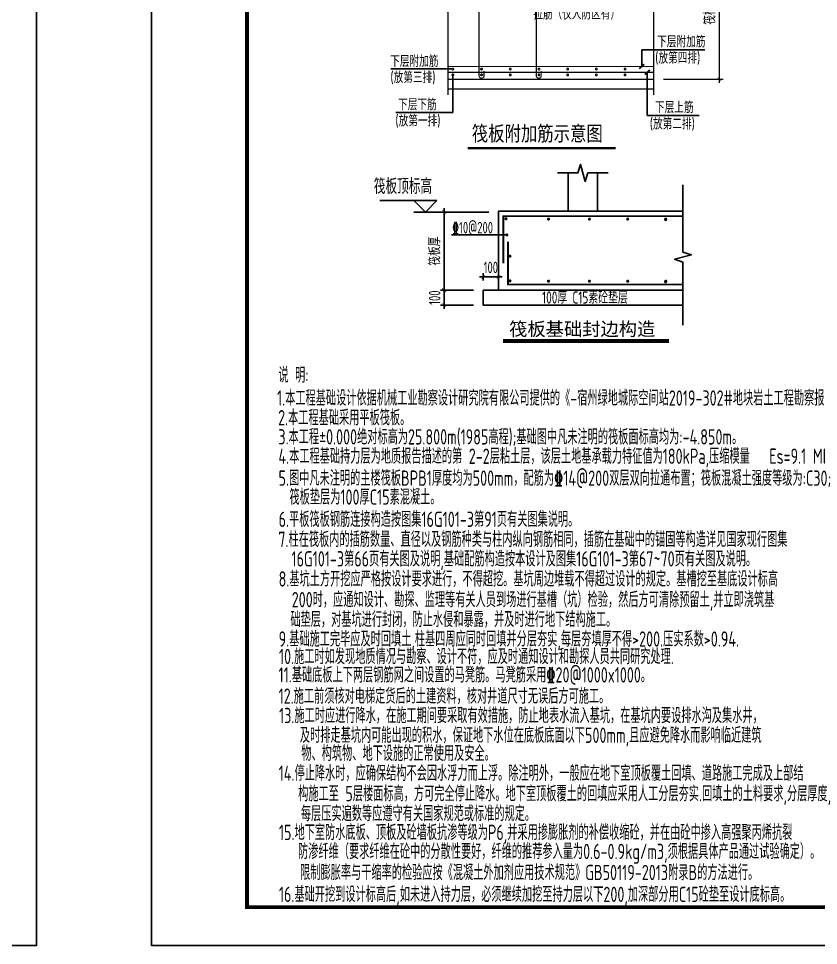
# Model space of a CAD drawing. Extents: x -668857 to 185752, y -270966 to 286822.
# Drawn here: x -447155 to -426256, y 166782 to 191002 of the extents above; entities that cross this region are included whole.
import ezdxf
from ezdxf.enums import TextEntityAlignment as Align

# ---------------------------------------------------------------- set-up
doc = ezdxf.new("R2010")
doc.units = 0
doc.header["$LTSCALE"] = 1000
doc.linetypes.add('DASHED2', pattern=[0.375, 0.25, -0.125])
doc.layers.get('0').update_dxf_attribs({"linetype": 'CONTINUOUS'})
doc.layers.get('DEFPOINTS').update_dxf_attribs({"linetype": 'CONTINUOUS'})
for name, color, linetype in [('-TK', 7, 'CONTINUOUS'), ('C-SHET-TTLB', 11, 'CONTINUOUS'), ('DIM', 2, 'CONTINUOUS'), ('DWALL', 255, 'DASHED2'), ('GJS', 1, 'CONTINUOUS'), ('PUB_DIM', 3, 'CONTINUOUS'), ('REIN', 6, 'CONTINUOUS'), ('sectmarks', 213, 'CONTINUOUS'), ('TEXT', 2, 'CONTINUOUS'), ('THIN', 7, 'CONTINUOUS'), ('WALL', 5, 'CONTINUOUS'), ('WALL_BR', 52, 'CONTINUOUS'), ('Z-BASE-DIM', 81, 'CONTINUOUS'), ('Z-DETAIL-TOPC', 7, 'CONTINUOUS'), ('详图1', 122, 'CONTINUOUS')]:
    doc.layers.add(name, color=color, linetype=linetype)
for name, color, linetype, lineweight in [('LVTRY', 1, 'CONTINUOUS', 13), ('图名', 7, 'CONTINUOUS', 25), ('填充', 251, 'CONTINUOUS', 5)]:
    doc.layers.add(name, color=color, linetype=linetype, lineweight=lineweight)
doc.styles.add('HZ-H', font='simhei.ttf', dxfattribs={"width": 0.9})
doc.styles.add('TSSD_DIMENSION', font='Tssdeng.shx', dxfattribs={"width": 0.7, "bigfont": 'tssdchn.shx'})
doc.styles.add('TSSD_REIN', font='tssdeng.shx', dxfattribs={"width": 0.7, "height": 300, "bigfont": 'tssdchn.shx'})
doc.styles.add('黑体', font='simhei.ttf')
doc.dimstyles.new('TSSD_100_100', dxfattribs={"dimtxt": 300, "dimasz": 100, "dimexe": 100, "dimexo": 250, "dimgap": 100, "dimtad": 1, "dimdec": 0, "dimzin": 0, "dimdsep": 46, "dimtxsty": 'TSSD_DIMENSION', "dimblk": 'ARCHTICK', "dimcen": 0, "dimdle": 100, "dimclrt": 7, "dimadec": 0, "dimazin": 0, "dimtfac": 1, "dimtdec": 0, "dimtix": 1, "dimtmove": 2, "dimatfit": 3, "dimldrblk": 'ARCHTICK', "dimfxl": 1, "dimtolj": 1, "dimtzin": 0, "dimarcsym": 0})
doc.dimstyles.new('TSSD_100_30', dxfattribs={"dimtxt": 300, "dimasz": 100, "dimexe": 100, "dimexo": 250, "dimgap": 100, "dimtad": 1, "dimdec": 0, "dimlfac": 0.333, "dimzin": 0, "dimdsep": 46, "dimtxsty": 'TSSD_DIMENSION', "dimblk": 'ARCHTICK', "dimcen": 0, "dimdle": 100, "dimclrt": 7, "dimadec": 0, "dimazin": 0, "dimtfac": 1, "dimtdec": 0, "dimtix": 1, "dimtmove": 2, "dimatfit": 3, "dimfxl": 1, "dimtolj": 1, "dimtzin": 0, "dimarcsym": 0})

# ---------------------------------------------------------------- blocks, each defined once
blk = doc.blocks.new('_ArchTick')
at = {"color": 0, "linetype": 'ByBlock', "const_width": 0.15}
blk.add_lwpolyline([(-0.5, -0.5), (0.5, 0.5)], dxfattribs=at)
blk = doc.blocks.new('*D33')
at = {"layer": 'DEFPOINTS', "color": 0, "transparency": 16777216}
for p in [(114823, -28153), (116531, -28153), (114823, -31753)]:
    blk.add_point(p, dxfattribs=at)
at = {"layer": 'DIM', "color": 0, "lineweight": -2, "transparency": 16777216}
for p, q in [((116531, -31853), (116531, -28053)), ((115073, -28153), (116631, -28153)), ((115073, -31753), (116631, -31753))]:
    blk.add_line(p, q, dxfattribs=at)
at = {"layer": 'DIM', "color": 0, "lineweight": -2, "transparency": 16777216, "xscale": 100, "yscale": 100, "zscale": 100}
for p, rotation in [((116531, -28153), 90), ((116531, -31753), 270)]:
    blk.add_blockref('_ArchTick', p, dxfattribs=dict(at, rotation=rotation))
at = {"layer": 'DIM', "color": 7, "transparency": 16777216, "insert": (116281, -29953), "char_height": 300, "attachment_point": 5, "rotation": 90, "style": 'TSSD_DIMENSION'}
blk.add_mtext('\\A1;筏板厚', dxfattribs=at)
blk = doc.blocks.new('*D34')
at = {"layer": 'DEFPOINTS', "color": 0, "transparency": 16777216}
for p in [(-436033, 185944), (-434616, 185944), (-435016, 183904)]:
    blk.add_point(p, dxfattribs=at)
at = {"layer": 'DIM', "color": 0, "lineweight": -2, "transparency": 16777216}
for p, q in [((-436033, 183804), (-436033, 186044)), ((-434866, 185944), (-436133, 185944)), ((-435266, 183904), (-436133, 183904))]:
    blk.add_line(p, q, dxfattribs=at)
at = {"layer": 'DIM', "color": 0, "lineweight": -2, "transparency": 16777216, "xscale": 100, "yscale": 100, "zscale": 100}
for p, rotation in [((-436033, 185944), 90), ((-436033, 183904), 270)]:
    blk.add_blockref('_ArchTick', p, dxfattribs=dict(at, rotation=rotation))
at = {"layer": 'DIM', "color": 7, "transparency": 16777216, "insert": (-436283, 184924), "char_height": 300, "attachment_point": 5, "rotation": 90, "style": 'TSSD_DIMENSION'}
blk.add_mtext('\\A1;筏板厚', dxfattribs=at)
blk = doc.blocks.new('*D35')
at = {"layer": 'DEFPOINTS', "color": 0, "transparency": 16777216}
for p in [(-434616, 184249), (-435016, 183904), (-434616, 183904)]:
    blk.add_point(p, dxfattribs=at)
at = {"layer": 'DIM', "color": 0, "lineweight": -2, "transparency": 16777216}
for p, q in [((-435016, 184154), (-435016, 184349)), ((-434616, 184154), (-434616, 184349)), ((-435016, 184249), (-435116, 184249)), ((-435016, 184249), (-434616, 184249)), ((-434616, 184249), (-434516, 184249))]:
    blk.add_line(p, q, dxfattribs=at)
at = {"layer": 'DIM', "color": 0, "lineweight": -2, "transparency": 16777216, "xscale": 100, "yscale": 100, "zscale": 100}
blk.add_blockref('_ArchTick', (-435016, 184249), dxfattribs=at)
at = {"layer": 'DIM', "color": 0, "lineweight": -2, "transparency": 16777216, "xscale": 100, "yscale": 100, "zscale": 100, "rotation": 180}
blk.add_blockref('_ArchTick', (-434616, 184249), dxfattribs=at)
at = {"layer": 'DIM', "color": 7, "transparency": 16777216, "insert": (-434816, 184499), "char_height": 300, "attachment_point": 5, "style": 'TSSD_DIMENSION'}
blk.add_mtext('\\A1;100', dxfattribs=at)
blk = doc.blocks.new('*D36')
at = {"layer": 'DEFPOINTS', "color": 0, "transparency": 16777216}
for p in [(-436033, 183904), (-435016, 183904), (-435016, 183515)]:
    blk.add_point(p, dxfattribs=at)
at = {"layer": 'DIM', "color": 0, "lineweight": -2, "transparency": 16777216}
for p, q in [((-435266, 183904), (-436133, 183904)), ((-436033, 183904), (-436033, 184004)), ((-436033, 183515), (-436033, 183904)), ((-435266, 183515), (-436133, 183515)), ((-436033, 183515), (-436033, 183415))]:
    blk.add_line(p, q, dxfattribs=at)
at = {"layer": 'DIM', "color": 0, "lineweight": -2, "transparency": 16777216, "xscale": 100, "yscale": 100, "zscale": 100}
for p, rotation in [((-436033, 183904), 270), ((-436033, 183515), 90)]:
    blk.add_blockref('_ArchTick', p, dxfattribs=dict(at, rotation=rotation))
at = {"layer": 'DIM', "color": 7, "transparency": 16777216, "insert": (-436283, 183709), "char_height": 300, "attachment_point": 5, "rotation": 90, "style": 'TSSD_DIMENSION'}
blk.add_mtext('\\A1;100', dxfattribs=at)
blk = doc.blocks.new('A1')
blk.add_lwpolyline([(0, 59400), (0, 0), (84100, 0), (84100, 59400)], close=True)
at = {"const_width": 100}
blk.add_lwpolyline([(2500, 58400), (2500, 1000), (83100, 1000), (83100, 58400)], close=True, dxfattribs=at)
blk = doc.blocks.new('BW-5131013', base_point=(107950.9, -33864.5, 0))
at = {"layer": 'REIN', "const_width": 30}
for points in [[(109433.5, -28265.3), (114822.6, -28265.3)], [(109433.5, -28415.3), (114822.6, -28415.3)], [(109433.5, -31422.9), (114822.6, -31422.9)], [(109433.5, -31572.9), (114822.6, -31572.9)]]:
    blk.add_lwpolyline(points, dxfattribs=at)
for points in [[(109546, -28330.5, 1), (109591, -28330.5, 1)], [(110296, -28330.5, 1), (110341, -28330.5, 1)], [(111046, -28330.5, 1), (111091, -28330.5, 1)], [(111796, -28330.5, 1), (111841, -28330.5, 1)], [(112546, -28330.5, 1), (112591, -28330.5, 1)], [(113296, -28330.5, 1), (113341, -28330.5, 1)], [(114046, -28330.5, 1), (114091, -28330.5, 1)], [(109546, -28480.5, 1), (109591, -28480.5, 1)], [(110296, -28480.5, 1), (110341, -28480.5, 1)], [(111046, -28480.5, 1), (111091, -28480.5, 1)], [(111796, -28480.5, 1), (111841, -28480.5, 1)], [(112546, -28480.5, 1), (112591, -28480.5, 1)], [(113296, -28480.5, 1), (113341, -28480.5, 1)], [(114046, -28480.5, 1), (114091, -28480.5, 1)], [(109546, -31490.4, -1), (109591, -31490.4, -1)], [(110296, -31490.4, -1), (110341, -31490.4, -1)], [(111046, -31490.4, -1), (111091, -31490.4, -1)], [(111796, -31490.4, -1), (111841, -31490.4, -1)], [(112546, -31490.4, -1), (112591, -31490.4, -1)], [(113296, -31490.4, -1), (113341, -31490.4, -1)], [(114046, -31490.4, -1), (114091, -31490.4, -1)], [(109546, -31640.4, -1), (109591, -31640.4, -1)], [(110296, -31640.4, -1), (110341, -31640.4, -1)], [(111046, -31640.4, -1), (111091, -31640.4, -1)], [(111796, -31640.4, -1), (111841, -31640.4, -1)], [(112546, -31640.4, -1), (112591, -31640.4, -1)], [(113296, -31640.4, -1), (113341, -31640.4, -1)], [(114046, -31640.4, -1), (114091, -31640.4, -1)]]:
    blk.add_lwpolyline(points, format="xyb", close=True, dxfattribs=at)
for points in [[(110383.5, -28428), (110383.5, -28308, 1), (110253.5, -28308), (110253.5, -31662.9, 1), (110383.5, -31662.9), (110383.5, -31542.9)], [(111878.2, -28428), (111878.2, -28308, 1), (111748.2, -28308), (111748.2, -31662.9, 1), (111878.2, -31662.9), (111878.2, -31542.9)]]:
    blk.add_lwpolyline(points, format="xyb", dxfattribs=at)
at = {"layer": 'sectmarks'}
for p, q in [((112224.8, -27782.3), (114520.6, -27782.3)), ((112224.8, -28265.3), (112224.8, -27782.3)), ((109568.5, -28330.5), (107996.6, -28330.5)), ((109568.5, -28480.5), (109568.5, -29453.8)), ((114502.5, -29253.6), (114502.5, -28415.3)), ((114502.5, -29253.6), (116243, -29253.6)), ((109568.5, -29453.8), (107966.1, -29453.8)), ((114502.5, -30983.4), (116156.2, -30983.4)), ((114502.5, -31425.1), (114502.5, -30983.4)), ((109546.3, -31486.7), (107950.9, -31486.7)), ((109568.5, -31640.4), (109568.5, -32625.6)), ((114648.7, -32700.2), (114648.7, -31575.1)), ((109568.5, -32625.6), (108081.9, -32625.6)), ((114648.7, -32700.2), (116002, -32700.2))]:
    blk.add_line(p, q, dxfattribs=at)
at = {"layer": 'sectmarks', "const_width": 45}
for points in [[(112290.9, -28204.9), (112158.6, -28325.7)], [(114568.7, -28354.9), (114436.4, -28475.7)], [(114568.7, -31361.2), (114436.4, -31482)], [(114714.9, -31513.4), (114582.6, -31634.3)]]:
    blk.add_lwpolyline(points, dxfattribs=at)
at = {"layer": 'TEXT', "color": 2, "const_width": 0.45}
blk.add_lwpolyline([(110253.5, -30209.4), (113613.7, -30209.4)], dxfattribs=at)
at = {"layer": 'WALL_BR', "color": 0, "lineweight": 5}
for p, q in [((109433.5, -28152.8), (114822.6, -28152.8)), ((109433.5, -31752.8), (114822.6, -31752.8)), ((109433.5, -32002.8), (114822.6, -32002.8))]:
    blk.add_line(p, q, dxfattribs=at)
for points in [[(109433.5, -28068.4), (109433.5, -29913.4), (109546, -29952.8), (109321, -29952.8), (109433.5, -29992.2), (109433.5, -32159)], [(114822.6, -32159), (114822.6, -29992.2), (114710.1, -29952.8), (114935.1, -29952.8), (114822.6, -29913.4), (114822.6, -28068.4)]]:
    blk.add_lwpolyline(points, dxfattribs=at)
at = {"layer": 'Z-BASE-DIM'}
blk.add_line((115035.8, -28152.8), (116165.8, -28152.8), dxfattribs=at)
blk.add_lwpolyline([(117176.2, -27902.8), (115574.3, -27902.8), (115824.3, -28152.8), (116074.3, -27902.8)], dxfattribs=at)
at = {"layer": 'Z-DETAIL-TOPC', "color": 6, "const_width": 60}
blk.add_lwpolyline([(109953.8, -33556.8), (113823.5, -33556.8)], dxfattribs=at)
at = {"layer": 'TEXT', "ltscale": 99, "style": 'TSSD_REIN', "width": 0.8}
for s, p in [('上层上筋(放第一排)', (112257, -27721.8)), ('上层下筋', (108033.5, -28253.6)), ('(放第二排)', (107944.8, -28715.4)), ('上层附加筋', (107988.5, -29377.3)), ('上层附加筋', (114924.5, -29193)), ('(放第三排)', (114920, -29612.2)), ('(放第四排)', (107954.3, -29811.3)), ('下层附加筋', (114907.6, -30922.9)), ('下层附加筋', (107933, -31434.4)), ('(放第四排)', (114854.5, -31347.4)), ('(放第三排)', (107936.6, -31856.7)), ('下层下筋', (108139.5, -32565.1)), ('下层上筋', (114851.1, -32639.7)), ('(放第一排)', (108066.9, -32989.4)), ('(放第二排)', (114713.6, -33068.8))]:
    blk.add_text(s, height=300, dxfattribs=at).set_placement(p)
at = {"layer": 'TEXT', "style": 'TSSD_REIN', "width": 0.7}
blk.add_text('筏板顶标高', height=300, dxfattribs=at).set_placement((116111.7, -27836.6))
blk.add_text('拉筋（仅人防区有）', height=300, dxfattribs=at).set_placement((112802.8, -30029.2), align=Align.MIDDLE)
at = {"layer": '图名', "color": 3, "style": '黑体', "width": 0.8}
blk.add_text('筏板附加筋示意图', height=392.09, dxfattribs=at).set_placement((110063.4, -33367.8))
at = {"layer": 'DIM'}
dim = blk.add_linear_dim(base=(116530.9, -28152.8), p1=(114822.6, -31752.8), p2=(114822.6, -28152.8), angle=90, text='筏板厚', dimstyle='TSSD_100_30', dxfattribs=at)
dim.commit()
dim.dimension.update_dxf_attribs({"geometry": '*D33', "text_midpoint": (116280.9, -29952.8)})

msp = doc.modelspace()

# ---------------------------------------------------------------- linework, layer by layer
at = {"layer": 'C-SHET-TTLB'}
msp.add_lwpolyline([(-446684.71, 226182.28), (-446684.71, 166782.28), (-551784.71, 166782.28), (-551784.71, 226182.28)], close=True, dxfattribs=at)
at = {"layer": 'DWALL', "color": 2, "linetype": 'Continuous'}
for p, q in [((-429796.61, 185969.95), (-434616.49, 185969.95)), ((-434616.49, 185969.95), (-434616.49, 183903.59)), ((-434616.49, 185969.95), (-434616.49, 183903.59)), ((-435016.02, 183903.59), (-435016.02, 183515.04)), ((-429796.61, 183903.59), (-435016.02, 183903.59)), ((-429796.61, 183515.04), (-435016.02, 183515.04))]:
    msp.add_line(p, q, dxfattribs=at)
at = {"layer": 'GJS', "const_width": 48}
for points in [[(-429796.61, 185837.53), (-434487.11, 185837.53), (-434487.11, 184606.49)], [(-434369.11, 185170.73), (-434369.11, 184054.65), (-429796.61, 184054.65)]]:
    msp.add_lwpolyline(points, dxfattribs=at)
at = {"layer": 'LVTRY', "const_width": 100}
msp.add_lwpolyline([(-434500.17, 182576.46), (-430161.39, 182576.46)], dxfattribs=at)
at = {"layer": 'PUB_DIM'}
for p, q in [((-432792.95, 185969.95), (-432792.95, 186968.03)), ((-432028.84, 186968.03), (-432028.84, 185969.95))]:
    msp.add_line(p, q, dxfattribs=at)
at = {"layer": 'THIN'}
for p, q in [((-436824.43, 186243.56), (-437712.89, 186243.56)), ((-436524.43, 185943.56), (-436824.43, 186243.56)), ((-436224.43, 186243.56), (-436824.43, 186243.56)), ((-436524.43, 185943.56), (-436224.43, 186243.56)), ((-436132.77, 185943.56), (-436824.43, 185943.56)), ((-434398.32, 185348.01), (-435843.91, 185348.01))]:
    msp.add_line(p, q, dxfattribs=at)
for points in [[(-433072.95, 186968.03), (-432540.9, 186968.03), (-432470.9, 187188.03), (-432350.9, 186748.03), (-432280.9, 186968.03), (-431748.84, 186968.03)], [(-429796.61, 186657.01), (-429796.61, 184900.27), (-429576.61, 184830.27), (-430016.61, 184710.27), (-429796.61, 184640.27), (-429796.61, 182986.33)]]:
    msp.add_lwpolyline(points, dxfattribs=at)
at = {"layer": 'WALL', "const_width": 39.75}
for points in [[(-434419.12, 185750.95, -1), (-434419.12, 185791.2, -1)], [(-433308.83, 185741.01, -1), (-433308.83, 185781.26, -1)], [(-432240.41, 185741.01, -1), (-432240.41, 185781.26, -1)], [(-431240.41, 185741.01, -1), (-431240.41, 185781.26, -1)], [(-430248.63, 185724.89, -1), (-430248.63, 185765.14, -1)], [(-430247.8, 185742.42, -1), (-430247.8, 185782.67, -1)], [(-434378.19, 185348.01, -1), (-434418.44, 185348.01, -1)], [(-434295.66, 184793.65, -1), (-434335.91, 184793.65, -1)], [(-434295.66, 184147.92, -1), (-434335.91, 184147.92, -1)], [(-433308.83, 184118.27, -1), (-433308.83, 184158.52, -1)], [(-432240.41, 184118.27, -1), (-432240.41, 184158.52, -1)], [(-431240.41, 184118.27, -1), (-431240.41, 184158.52, -1)], [(-430248.63, 184102.15, -1), (-430248.63, 184142.4, -1)], [(-430247.8, 184119.68, -1), (-430247.8, 184159.93, -1)]]:
    msp.add_lwpolyline(points, format="xyb", close=True, dxfattribs=at)

# ---------------------------------------------------------------- block references
at = {"layer": '-TK'}
msp.add_blockref('A1', (-443684.71, 166782.28), dxfattribs=at)
at = {"layer": '填充'}
msp.add_blockref('BW-5131013', (-437426.05, 187306.11, 0), dxfattribs=at)

# ---------------------------------------------------------------- texts
at = {"layer": 'TEXT', "color": 7, "style": 'TSSD_REIN', "width": 0.8}
msp.add_text('筏板顶标高', height=400, dxfattribs=at).set_placement((-436351.44, 186297.71), align=Align.BOTTOM_RIGHT)
at = {"layer": 'TEXT', "color": 1, "style": 'TSSD_DIMENSION', "width": 0.7}
for s, height, p in [('%%13210@200', 300, (-435825.37, 185388.82)), ('3.本工程%%P0.000绝对标高为25.800m(1985高程);基础图中凡未注明的筏板面标高均为:-4.850m。', 400, (-440367.02, 179871.64)), ('16.基础开挖到设计标高后,如未进入持力层，必须继续加挖至持力层以下200,加深部分用C15砼垫至设计底标高。', 400, (-440352.02, 167917.37))]:
    msp.add_text(s, height=height, dxfattribs=at).set_placement(p)
at = {"layer": 'TEXT', "style": 'TSSD_REIN', "width": 0.7}
msp.add_text('100厚 C15素砼垫层', height=320, dxfattribs=at).set_placement((-433477.31, 183552.91))
at = {"layer": 'TEXT', "color": 3, "style": 'TSSD_DIMENSION', "width": 0.7}
for s, p in [('说 明:', (-440365.21, 181486.92)), ('说 明:', (-440365.21, 181486.92)), ('1.本工程基础设计依据机械工业勘察设计研究院有限公司提供的《-宿州绿地城际空间站2019-302#地块岩土工程勘察报告(详勘阶段)》', (-440401.57, 180886.67)), ('2.本工程基础采用平板筏板。', (-440373.24, 180372.15)), ('4.本工程基础持力层为地质报告描述的第 2-2层粘土层，该层土地基承载力特征值为180kPa,压缩模量   Es=9.1 MPa。', (-440364.27, 179366.33)), ('6.平板筏板钢筋连接构造按图集16G101-3第91页有关图集说明。', (-440359.17, 177717.46)), ('7.柱在筏板内的插筋数量、直径以及钢筋种类与柱内纵向钢筋相同，插筋在基础中的锚固等构造详见国家现行图集', (-440367.29, 177193.11)), ('16G101-3第66页有关图及说明,基础配筋构造按本设计及图集16G101-3第67~70页有关图及说明。', (-440023.77, 176683.6)), ('8.基坑土方开挖应严格按设计要求进行，不得超挖。基坑周边堆载不得超过设计的规定。基槽挖至基底设计标高', (-440359.42, 176158.28)), ('200时，应通知设计、勘探、监理等有关人员到场进行基槽（坑）检验，然后方可清除预留土,并立即浇筑基', (-440017.98, 175618.13)), ('础垫层，对基坑进行封闭，防止水侵和暴露，并及时进行地下结构施工。', (-440051.91, 175101.41)), ('9.基础施工完毕应及时回填土,柱基四周应同时回填并分层夯实,每层夯填厚不得>200.压实系数>0.94.', (-440359.42, 174589.86)), ('10.施工时如发现地质情况与勘察、设计不符，应及时通知设计和勘探人员共同研究处理.', (-440350.76, 174131.57)), ('11.基础底板上下两层钢筋网之间设置的马凳筋。马凳筋采用%%13220@1000x1000。', (-440361.84, 173651.89)), ('12.施工前须核对电梯定货后的土建资料，核对井道尺寸无误后方可施工。', (-440360.8, 173096.86)), ('13.施工时应进行降水，在施工期间要采取有效措施，防止地表水流入基坑，在基坑内要设排水沟及集水井，', (-440348.16, 172590.2)), ('及时排走基坑内可能出现的积水，保证地下水位在底板底面以下500mm,且应避免降水而影响临近建筑', (-439803.8, 172075.57)), ('物、构筑物、地下设施的正常使用及安全。', (-439765.89, 171601.31)), ('14.停止降水时，应确保结构不会因水浮力而上浮。除注明外，一般应在地下室顶板覆土回填、道路施工完成及上部结', (-440358.41, 171082.35)), ('构施工至 5层楼面标高，方可完全停止降水。地下室顶板覆土的回填应采用人工分层夯实.回填土的土料要求,分层厚度,', (-439849.34, 170548.2)), ('每层压实遍数等应遵守有关国家规范或标准的规定。', (-439777.52, 170029.23)), ('15.地下室防水底板、顶板及砼墙板抗渗等级为P6,并采用掺膨胀剂的补偿收缩砼，并在由砼中掺入高强聚丙烯抗裂', (-440352.02, 169536.84)), ('防渗纤维（要求纤维在砼中的分散性要好，纤维的推荐参入量为0.6-0.9kg/m3,须根据具体产品通过试验确定）。', (-439852.06, 169038.43)), ('限制膨胀率与干缩率的检验应按《混凝土外加剂应用技术规范》GB50119-2013附录B的方法进行。', (-439797.9, 168488.76))]:
    msp.add_text(s, height=400, dxfattribs=at).set_placement(p)
at = {"layer": 'TEXT', "color": 6, "style": 'TSSD_DIMENSION', "width": 0.7}
for s, p in [('5.图中凡未注明的主楼筏板BPB1厚度均为500mm，配筋为%%13214@200双层双向拉通布置；筏板混凝土强度等级为:C30;', (-440362.04, 178792.79)), ('筏板垫层为100厚C15素混凝土。', (-440075.8, 178298.92))]:
    msp.add_text(s, height=400, dxfattribs=at).set_placement(p)
at = {"layer": '详图1', "color": 7, "style": 'HZ-H'}
msp.add_text('筏板基础封边构造', height=350, dxfattribs=at).set_placement((-434338.28, 182714.27))

# ---------------------------------------------------------------- dimensions: what is measured, and where the dimension line sits
at = {"layer": 'DIM'}
for base, p1, p2, text, picture, middle in [((-436032.77, 185943.56), (-435016.02, 183903.59), (-434616.49, 185943.56), '筏板厚', '*D34', (-436282.77, 184923.58)), ((-436032.77, 183903.59), (-435016.02, 183515.04), (-435016.02, 183903.59), '100', '*D36', (-436282.77, 183709.32))]:
    dim = msp.add_linear_dim(base=base, p1=p1, p2=p2, angle=90, text=text, dimstyle='TSSD_100_100', dxfattribs=at)
    dim.commit()
    dim.dimension.update_dxf_attribs({"geometry": picture, "text_midpoint": middle})
dim = msp.add_aligned_dim(p1=(-435016.02, 183903.59), p2=(-434616.49, 183903.59), distance=345.61, text='100', dimstyle='TSSD_100_100', dxfattribs=at)
dim.commit()
dim.dimension.update_dxf_attribs({"geometry": '*D35', "text_midpoint": (-434816.25, 184499.2)})

doc.saveas('drawing.dxf')
